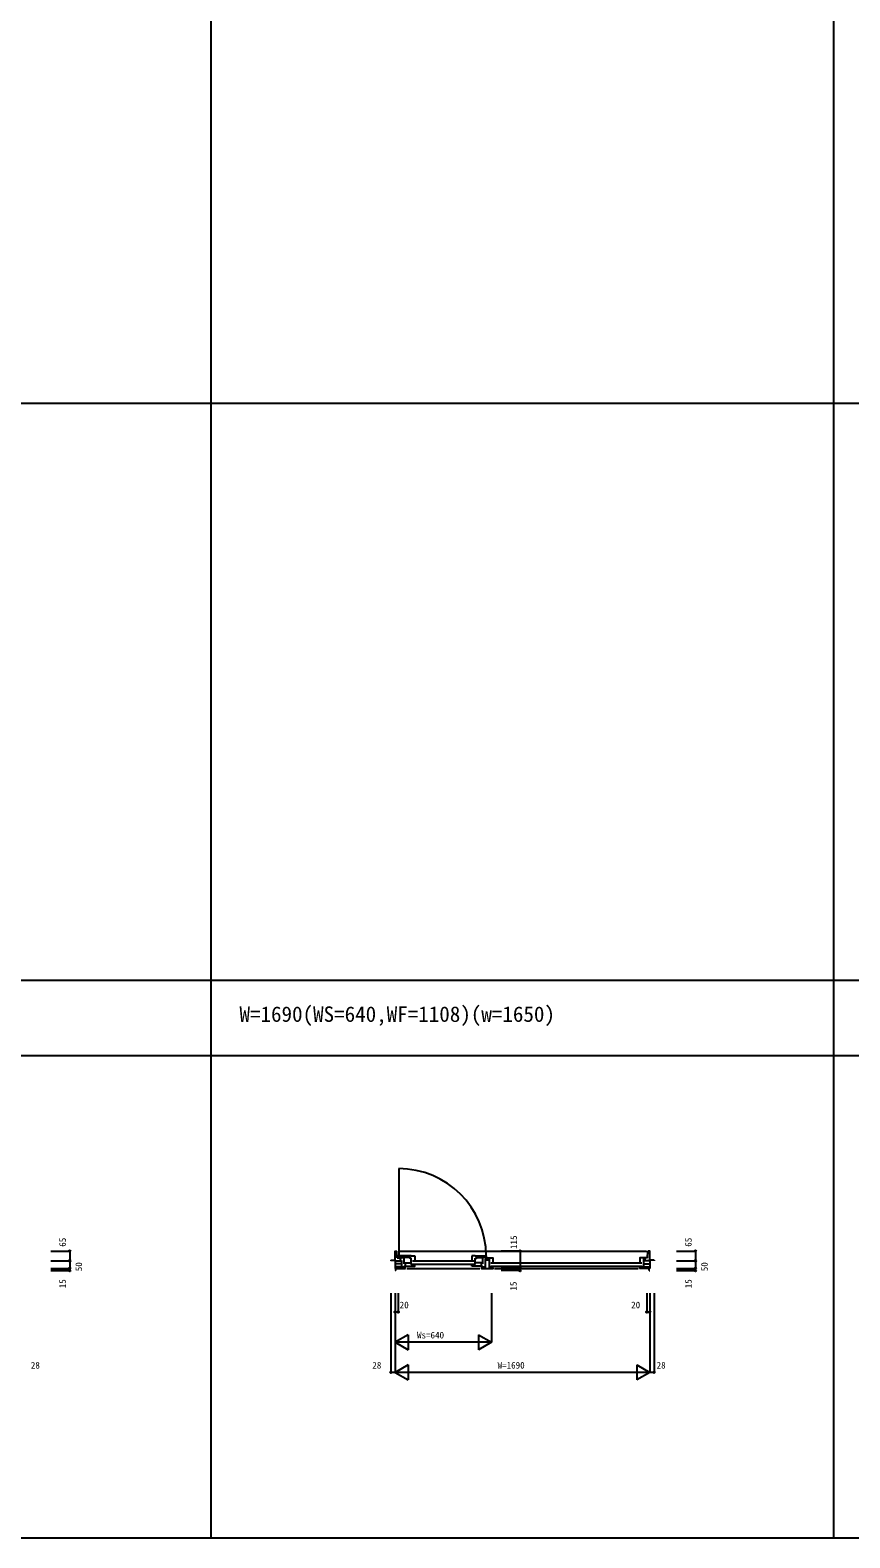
# Model space of a CAD drawing. Units: millimetres, scale not verified. Extents: x -13750 to 13750, y -10000 to 10000.
# Drawn here: x 282 to 5723, y -10000 to 0 of the extents above; entities that cross this region are included whole.
import ezdxf
from ezdxf.enums import TextEntityAlignment as Align

# ---------------------------------------------------------------- set-up
doc = ezdxf.new("R2010")
doc.units = ezdxf.units.MM
doc.header["$LTSCALE"] = 50
for name, color, linetype in [('0-0_0', 3, 'Continuous'), ('0-2_YKK_B1', 4, 'Continuous'), ('0-4_YKK_F1', 7, 'Continuous'), ('0-6_YKK_N1', 2, 'Continuous')]:
    doc.layers.add(name, color=color, linetype=linetype)
doc.styles.add('ＭＳ ゴシック', font='')
doc.styles.get('ＭＳ ゴシック').set_extended_font_data('MS Gothic')

msp = doc.modelspace()

# ---------------------------------------------------------------- linework, layer by layer
at = {"layer": '0-2_YKK_B1'}
for p, q in [((2728.7, -7551.19), (2728.7, -8121.8)), ((2719.35, -8142.5), (2717, -8097.5)), ((2727, -8097.5), (4373, -8097.5)), ((4380.64, -8142.5), (4383, -8097.5)), ((2677, -8159.1), (2677, -8162.5)), ((2705, -8159.1), (2705, -8212.5)), ((2705, -8162.5), (2747, -8162.5)), ((2747, -8182.5), (2705, -8182.5)), ((2719.35, -8142.5), (2747, -8142.5)), ((2737.4, -8131.5), (2720, -8131.5)), ((2728.7, -8122.8), (2728.7, -8140.2)), ((2737.8, -8142.5), (2737.8, -8159.4)), ((2737.8, -8159.4), (2747, -8159.4)), ((2811, -8128.5), (2739, -8128.5)), ((2739, -8128.5), (2739, -8139.5)), ((2739, -8139.5), (2763, -8139.5)), ((2747, -8159.4), (2747, -8202.5)), ((2763, -8139.5), (2763, -8181.5)), ((2801.8, -8139.5), (2763, -8139.5)), ((2772.1, -8176.1), (2811, -8176.1)), ((2811, -8128.5), (2811, -8131.4)), ((2811, -8128.7), (2835, -8128.7)), ((2811, -8188), (2811, -8145.4)), ((2821, -8162.5), (3227, -8162.5)), ((2821, -8184.5), (3227, -8184.5)), ((2835, -8128.7), (2835, -8164.5)), ((3237, -8128.7), (3213, -8128.7)), ((3213, -8128.7), (3213, -8164.5)), ((3285, -8198.5), (3213, -8198.5)), ((3237, -8128.5), (3309, -8128.5)), ((3237, -8128.5), (3237, -8131.4)), ((3237, -8188), (3237, -8145.4)), ((3275.9, -8176.1), (3237, -8176.1)), ((3246.2, -8139.5), (3285, -8139.5)), ((3309, -8139.5), (3285, -8139.5)), ((3285, -8139.5), (3285, -8181.5)), ((3303, -8148.7), (3303, -8212.5)), ((3303, -8157), (3329, -8157)), ((3309, -8128.5), (3309, -8139.5)), ((3312.2, -8142.5), (3312.2, -8157)), ((3319.8, -8142.5), (3319.8, -8157)), ((3329, -8148.7), (3329, -8212.5)), ((3339, -8176.5), (4343, -8176.5)), ((3339, -8198.5), (4343, -8198.5)), ((4380.64, -8142.5), (4353, -8142.5)), ((4353, -8142.5), (4353, -8153.5)), ((4362.2, -8157), (4353, -8157)), ((4353, -8157), (4353, -8202.5)), ((4395, -8162.5), (4353, -8162.5)), ((4353, -8182.5), (4395, -8182.5)), ((4362.2, -8142.5), (4362.2, -8157)), ((4395, -8159.1), (4395, -8212.5)), ((4423, -8159.1), (4423, -8162.5)), ((2747, -8202.5), (2705, -8202.5)), ((2709, -8212.5), (2705, -8212.5)), ((2709, -8227.5), (2705, -8227.5)), ((2709, -8227.5), (2709, -8212.5)), ((2709, -8212.5), (2773, -8212.5)), ((2747, -8202.5), (2759, -8202.5)), ((2759, -8212.5), (2759, -8202.5)), ((2759, -8202.5), (2763.2, -8202.5)), ((2771, -8212.5), (2771, -8202.5)), ((2783, -8212.5), (3266.99, -8212.5)), ((3286.8, -8202.5), (3303, -8202.5)), ((3291, -8202.5), (3291, -8212.5)), ((3329, -8202.5), (3345.2, -8202.5)), ((3341, -8202.5), (3341, -8212.5)), ((3364.99, -8212.5), (4317, -8212.5)), ((4391, -8212.5), (4327, -8212.5)), ((4329, -8212.5), (4329, -8202.5)), ((4329, -8202.5), (4333.3, -8202.5)), ((4341, -8202.5), (4336.8, -8202.5)), ((4341, -8212.5), (4341, -8202.5)), ((4353, -8202.5), (4341, -8202.5)), ((4353, -8202.5), (4395, -8202.5)), ((4391, -8227.5), (4391, -8212.5)), ((4391, -8212.5), (4395, -8212.5)), ((4391, -8227.5), (4395, -8227.5))]:
    msp.add_line(p, q, dxfattribs=at)
for points in [[(2677, -8159.1), (2705, -8159.1), (2705, -8097.5), (2717, -8097.5)], [(4423, -8159.1), (4395, -8159.1), (4395, -8097.5), (4383, -8097.5)], [(2763, -8176.1), (2772.1, -8176.1), (2772.1, -8198.5)], [(2763, -8198.5), (2835, -8198.5), (2835, -8188), (2811, -8188)], [(2811, -8145.4), (2801.8, -8145.4), (2801.8, -8128.5)], [(3213, -8198.5), (3213, -8188), (3237, -8188)], [(3237, -8145.4), (3246.2, -8145.4), (3246.2, -8128.5)], [(3285, -8176.1), (3275.9, -8176.1), (3275.9, -8198.5)], [(3303, -8145.4), (3303, -8142.5), (3329, -8142.5), (3329, -8145.4)], [(3329, -8142.7), (3353, -8142.7), (3353, -8178.5)], [(4353, -8142.7), (4329, -8142.7), (4329, -8178.5)], [(3283.3, -8202.5), (3279, -8202.5), (3279, -8210.7), (3277, -8210.7), (3277, -8212.5), (3355, -8212.5), (3355, -8210.7), (3353, -8210.7), (3353, -8202.5), (3348.7, -8202.5)]]:
    msp.add_lwpolyline(points, dxfattribs=at)
msp.add_circle((2728.7, -8131.5), 6.7, dxfattribs=at)
msp.add_arc((2728.7, -8131.5), 580.3, 0.24515, 90, dxfattribs=at)
at = {"layer": '0-4_YKK_F1'}
for p, q in [((1483.33, -10000), (1483.33, 9500)), ((5616.66, -10000), (5616.66, 9500)), ((-13750, -2475), (13250, -2475)), ((-13750, -6300), (13250, -6300)), ((-13750, -6800), (13250, -6800)), ((-13750, -10000), (13750, -10000))]:
    msp.add_line(p, q, dxfattribs=at)
at = {"layer": '0-6_YKK_N1'}
for p, q in [((419.67, -8097.5), (544.67, -8097.5)), ((544.67, -8097.5), (544.67, -8227.5)), ((3533.88, -8097.5), (3408.88, -8097.5)), ((3533.88, -8097.5), (3533.88, -8227.5)), ((4573, -8097.5), (4698, -8097.5)), ((4698, -8097.5), (4698, -8227.5)), ((419.67, -8162.5), (544.67, -8162.5)), ((4573, -8162.5), (4698, -8162.5)), ((419.67, -8212.5), (544.67, -8212.5)), ((419.67, -8227.5), (544.67, -8227.5)), ((3533.88, -8212.5), (3408.88, -8212.5)), ((3533.88, -8227.5), (3408.88, -8227.5)), ((4573, -8212.5), (4698, -8212.5)), ((4573, -8227.5), (4698, -8227.5)), ((2677, -8377.5), (2677, -8902.5)), ((2705, -8377.5), (2705, -8902.5)), ((2725, -8377.5), (2725, -8502.5)), ((3345, -8377.5), (3345, -8702.5)), ((4375, -8377.5), (4375, -8502.5)), ((4395, -8377.5), (4395, -8902.5)), ((4423, -8377.5), (4423, -8902.5)), ((2725, -8502.5), (2705, -8502.5)), ((4375, -8502.5), (4395, -8502.5)), ((2791.6, -8652.5), (2705, -8702.5)), ((2791.6, -8652.5), (2791.6, -8752.5)), ((3258.39, -8652.5), (3258.39, -8752.5)), ((3258.39, -8652.5), (3345, -8702.5)), ((2705, -8702.5), (2791.6, -8752.5)), ((3345, -8702.5), (2705, -8702.5)), ((3345, -8702.5), (3258.39, -8752.5)), ((2791.6, -8852.5), (2705, -8902.5)), ((2791.6, -8852.5), (2791.6, -8952.5)), ((4308.39, -8852.5), (4395, -8902.5)), ((4308.39, -8852.5), (4308.39, -8952.5)), ((4423, -8902.5), (2677, -8902.5)), ((2705, -8902.5), (2791.6, -8952.5)), ((4395, -8902.5), (4308.39, -8952.5))]:
    msp.add_line(p, q, dxfattribs=at)
for centre in [(544.67, -8097.5), (3533.88, -8097.5), (4698, -8097.5), (544.67, -8162.5), (4698, -8162.5), (544.67, -8212.5), (544.67, -8227.5), (3533.88, -8212.5), (3533.88, -8227.5), (4698, -8212.5), (4698, -8227.5), (2705, -8502.5), (2725, -8502.5), (4375, -8502.5), (4395, -8502.5), (2677, -8902.5), (4423, -8902.5)]:
    msp.add_circle(centre, 5, dxfattribs=at)

# ---------------------------------------------------------------- texts
at = {"layer": '0-0_0', "style": 'ＭＳ ゴシック'}
msp.add_text('W=1690(WS=640,WF=1108)(w=1650)', height=102.6, dxfattribs=at).set_placement((1671.66, -6608.33), align=Align.BOTTOM_LEFT)
at = {"layer": '0-6_YKK_N1', "style": 'ＭＳ ゴシック'}
for s, p in [('115', (3526.5, -8084.23)), ('65', (532.67, -8069.2)), ('65', (4686, -8069.2)), ('50', (639.9, -8231.59)), ('50', (4793.23, -8231.59)), ('15', (532.67, -8344.56)), ('15', (4686, -8344.56)), ('15', (3524.64, -8360.16))]:
    msp.add_text(s, height=43.99, rotation=90, dxfattribs=at).set_placement(p, align=Align.BOTTOM_LEFT)
for s, p in [('20', (2735.13, -8490.5)), ('20', (4271.33, -8490.5)), ('Ws=640', (2850, -8690.5)), ('28', (287.08, -8890.5)), ('28', (2553.34, -8890.5)), ('W=1690', (3385, -8890.5)), ('28', (4440.41, -8890.5))]:
    msp.add_text(s, height=43.99, dxfattribs=at).set_placement(p, align=Align.BOTTOM_LEFT)

doc.saveas('drawing.dxf')
